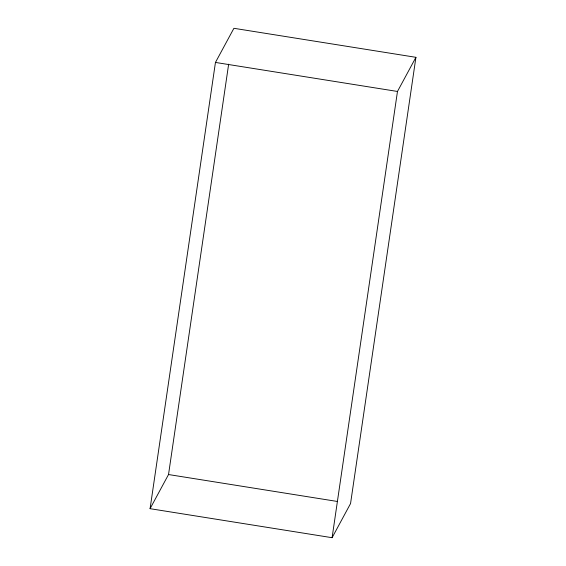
<?xml version="1.0" encoding="UTF-8"?>
<svg xmlns="http://www.w3.org/2000/svg" width="566" height="566" viewBox="0 0 566 566"><rect width="100%" height="100%" fill="white"/><g stroke="black" fill="none" stroke-linecap="round" stroke-linejoin="round"><path stroke-width="0.85" d="M150.075 508.678L215.448 62.437L233.907 28.3L415.925 57.322L350.552 503.563L332.093 537.7L150.075 508.678L168.526 474.541L228.65 64.177M332.093 537.7L397.474 91.459L415.925 57.322M215.448 62.437L397.474 91.459M168.526 474.541L337.485 501.483"/></g></svg>
